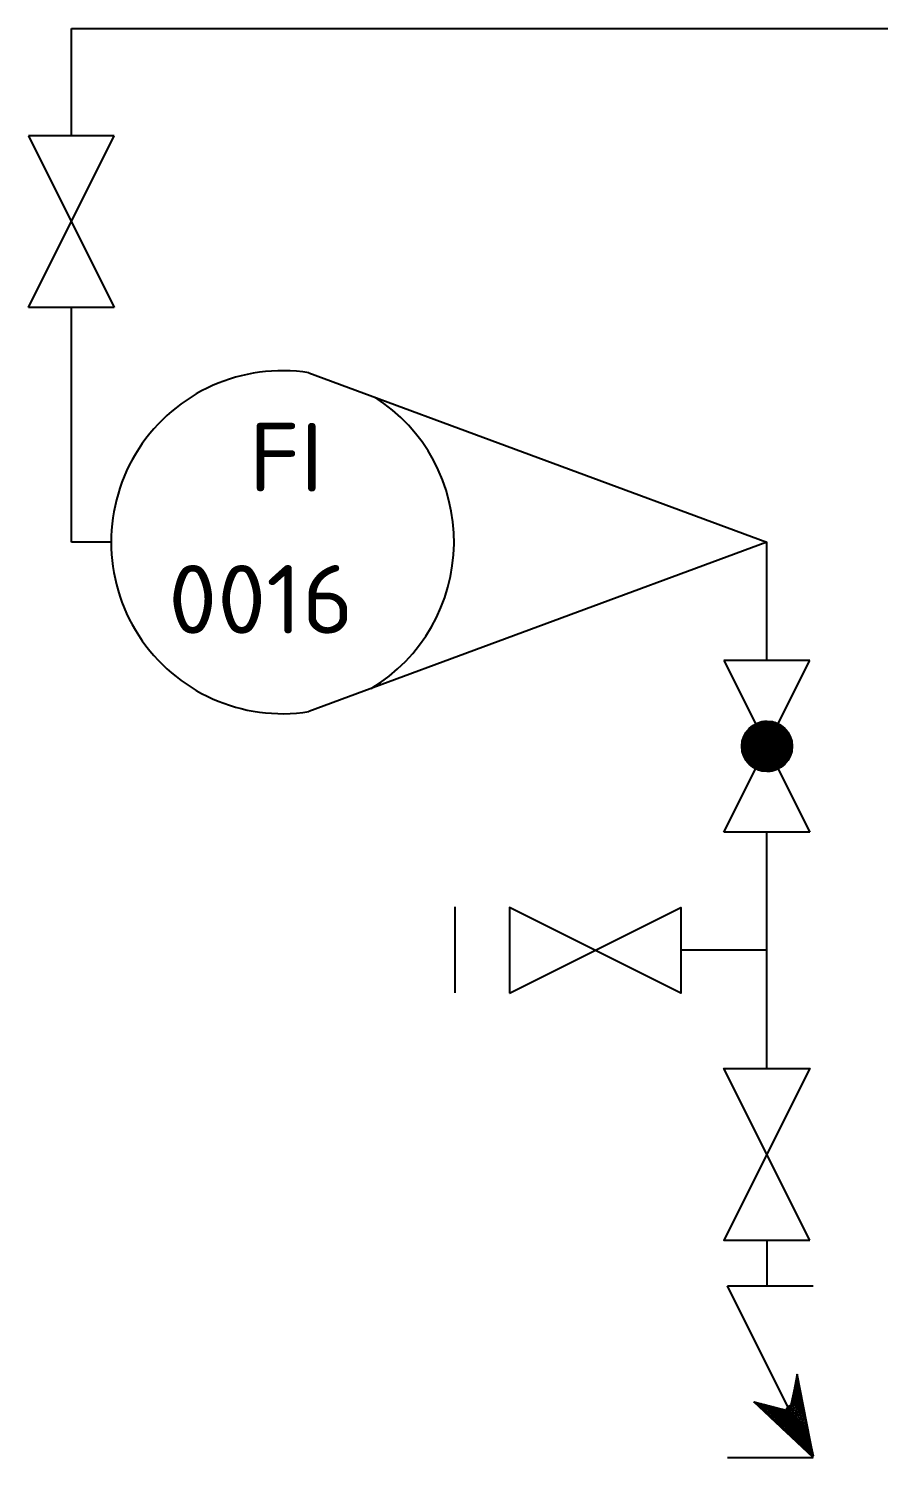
# Model space of a CAD drawing. Extents: x 270 to 589, y 86 to 206.
# Drawn here: x 392.26 to 393.995, y 111.146 to 114.062 of the extents above; entities that cross this region are included whole.
import ezdxf

# ---------------------------------------------------------------- set-up
doc = ezdxf.new("R2010")
doc.units = 0
doc.header["$MEASUREMENT"] = 0
doc.layers.get('0').update_dxf_attribs({"linetype": 'CONTINUOUS'})
doc.layers.add('IN-MAJ-PROC', color=3, linetype='CONTINUOUS')
doc.layers.add('IN-MIN-PROC', color=7, linetype='CONTINUOUS')
doc.styles.add('S1', font='SIMPLEX.shx')

msp = doc.modelspace()

# ---------------------------------------------------------------- hatches: boundary and pattern name
at = {"linetype": 'CONTINUOUS'}
h = msp.add_hatch(dxfattribs=at)
h.set_pattern_fill('ANSI31', color=2, scale=0.0014, angle=90, style=0)
h.set_pattern_definition([(135, (421.48287035, -248.9680968), (-0.00012374368671, -0.00012374368671), [])])
edge = h.paths.add_edge_path()
edge.add_arc((393.7678, 112.5973), 0.0516, 0, 360)

# ---------------------------------------------------------------- linework, layer by layer
at = {"color": 5, "linetype": 'CONTINUOUS'}
for p, q in [((392.3479, 114.0621), (408.3524, 114.0621)), ((392.4289, 113.0139), (392.3479, 113.0139)), ((393.7674, 111.5896), (393.7674, 111.496))]:
    msp.add_line(p, q, dxfattribs=at)
at = {"color": 2}
for p, q in [((392.2604, 113.843), (392.4354, 113.493)), ((392.2604, 113.493), (392.4354, 113.843)), ((392.4354, 113.843), (392.2604, 113.843)), ((392.4354, 113.493), (392.2604, 113.493)), ((393.6799, 112.7724), (393.8549, 112.4224)), ((393.6799, 112.4224), (393.8549, 112.7724)), ((393.8549, 112.7724), (393.6799, 112.7724)), ((393.8549, 112.4224), (393.6799, 112.4224)), ((393.6869, 111.496), (393.8619, 111.496)), ((393.8619, 111.146), (393.6869, 111.496)), ((393.6869, 111.146), (393.8619, 111.146))]:
    msp.add_line(p, q, dxfattribs=at)
at = {"color": 2, "linetype": 'CONTINUOUS'}
for p, q in [((393.1305, 112.2696), (393.1305, 112.0942)), ((393.8296, 111.3158), (393.8187, 111.2579)), ((393.8276, 111.3054), (393.8295, 111.3073)), ((393.8326, 111.3004), (393.8276, 111.3054)), ((393.832, 111.3035), (393.828, 111.3075)), ((393.8282, 111.3085), (393.8306, 111.3108)), ((393.8314, 111.3066), (393.8284, 111.3096)), ((393.8308, 111.3097), (393.8288, 111.3116)), ((393.8289, 111.3116), (393.8301, 111.3129)), ((393.8302, 111.3127), (393.8292, 111.3137)), ((393.8622, 111.1493), (393.8296, 111.3158)), ((393.8301, 111.3054), (393.8314, 111.3067)), ((393.8146, 111.2405), (393.8278, 111.3031)), ((393.841, 111.2573), (393.8222, 111.2762)), ((393.8225, 111.278), (393.8233, 111.2788)), ((393.8404, 111.2604), (393.8225, 111.2783)), ((393.8227, 111.2732), (393.8258, 111.2763)), ((393.8398, 111.2635), (393.8229, 111.2804)), ((393.8231, 111.281), (393.8245, 111.2825)), ((393.8392, 111.2666), (393.8233, 111.2825)), ((393.8236, 111.2841), (393.8258, 111.2862)), ((393.8386, 111.2697), (393.8237, 111.2845)), ((393.8239, 111.2769), (393.827, 111.28)), ((393.838, 111.2727), (393.8241, 111.2866)), ((393.8242, 111.2871), (393.827, 111.2899)), ((393.8374, 111.2758), (393.8245, 111.2887)), ((393.8368, 111.2789), (393.8249, 111.2908)), ((393.8251, 111.2905), (393.8282, 111.2936)), ((393.8251, 111.2806), (393.8282, 111.2837)), ((393.8362, 111.282), (393.8253, 111.2929)), ((393.8356, 111.285), (393.8257, 111.295)), ((393.835, 111.2881), (393.8261, 111.2971)), ((393.8264, 111.2943), (393.8295, 111.2974)), ((393.8264, 111.2844), (393.8295, 111.2875)), ((393.8264, 111.2745), (393.8295, 111.2776)), ((393.8265, 111.2993), (393.827, 111.2998)), ((393.8344, 111.2912), (393.8265, 111.2991)), ((393.8338, 111.2943), (393.8268, 111.3012)), ((393.8271, 111.3024), (393.8282, 111.3035)), ((393.8332, 111.2973), (393.8272, 111.3033)), ((393.8276, 111.298), (393.8307, 111.3011)), ((393.8276, 111.2881), (393.8307, 111.2912)), ((393.8276, 111.2782), (393.8307, 111.2813)), ((393.8278, 111.3031), (393.8622, 111.1493)), ((393.8289, 111.3017), (393.8318, 111.3046)), ((393.8289, 111.2918), (393.8319, 111.2949)), ((393.8289, 111.2819), (393.8319, 111.285)), ((393.8301, 111.2955), (393.833, 111.2984)), ((393.8301, 111.2856), (393.8332, 111.2887)), ((393.8301, 111.2757), (393.8332, 111.2788)), ((393.8313, 111.2992), (393.8326, 111.3005)), ((393.8313, 111.2893), (393.8342, 111.2922)), ((393.8313, 111.2794), (393.8344, 111.2825)), ((393.8326, 111.293), (393.8338, 111.2943)), ((393.8326, 111.2831), (393.8354, 111.286)), ((393.8326, 111.2732), (393.8357, 111.2763)), ((393.8338, 111.2868), (393.835, 111.288)), ((393.8338, 111.2769), (393.8366, 111.2798)), ((393.835, 111.2806), (393.8362, 111.2818)), ((393.8619, 111.146), (393.7408, 111.2597)), ((393.7408, 111.2597), (393.8146, 111.2405)), ((393.7622, 111.2396), (393.7426, 111.2592)), ((393.7429, 111.2578), (393.744, 111.2589)), ((393.7447, 111.2571), (393.7459, 111.2584)), ((393.7454, 111.2554), (393.7466, 111.2565)), ((393.803, 111.2013), (393.7459, 111.2584)), ((393.7472, 111.2547), (393.7499, 111.2573)), ((393.748, 111.253), (393.749, 111.254)), ((393.8437, 111.1631), (393.7493, 111.2575)), ((393.7497, 111.2522), (393.7527, 111.2553)), ((393.7505, 111.2506), (393.7515, 111.2516)), ((393.7509, 111.2559), (393.7518, 111.2568)), ((393.7521, 111.2497), (393.7552, 111.2528)), ((393.7531, 111.2482), (393.754, 111.2491)), ((393.7534, 111.2534), (393.7558, 111.2558)), ((393.7546, 111.2472), (393.7577, 111.2503)), ((393.7558, 111.251), (393.7589, 111.254)), ((393.8621, 111.1496), (393.756, 111.2558)), ((393.7571, 111.2547), (393.7577, 111.2553)), ((393.7571, 111.2448), (393.7602, 111.2479)), ((393.7583, 111.2485), (393.7614, 111.2516)), ((393.8615, 111.1527), (393.7593, 111.2549)), ((393.7596, 111.2522), (393.7616, 111.2543)), ((393.7608, 111.246), (393.7639, 111.2491)), ((393.762, 111.2497), (393.7651, 111.2528)), ((393.8609, 111.1558), (393.7627, 111.254)), ((393.7633, 111.2534), (393.7636, 111.2538)), ((393.7645, 111.2472), (393.7676, 111.2503)), ((393.7657, 111.251), (393.7675, 111.2527)), ((393.8603, 111.1589), (393.766, 111.2531)), ((393.767, 111.2448), (393.7701, 111.2479)), ((393.7682, 111.2485), (393.7713, 111.2516)), ((393.8597, 111.1619), (393.7694, 111.2523)), ((393.7695, 111.2522), (393.7695, 111.2522)), ((393.7707, 111.246), (393.7738, 111.2491)), ((393.7719, 111.2497), (393.7734, 111.2512)), ((393.8591, 111.165), (393.7727, 111.2514)), ((393.7744, 111.2472), (393.7774, 111.2502)), ((393.8585, 111.1681), (393.7761, 111.2505)), ((393.7769, 111.2448), (393.78, 111.2479)), ((393.7781, 111.2485), (393.7793, 111.2497)), ((393.8579, 111.1712), (393.7794, 111.2497)), ((393.7806, 111.246), (393.7832, 111.2487)), ((393.8573, 111.1742), (393.7828, 111.2488)), ((393.7843, 111.2472), (393.7852, 111.2481)), ((393.8567, 111.1773), (393.7861, 111.2479)), ((393.7868, 111.2448), (393.7891, 111.2471)), ((393.8561, 111.1804), (393.7895, 111.247)), ((393.8066, 111.2448), (393.8097, 111.2479)), ((393.8103, 111.246), (393.8134, 111.2491)), ((393.8115, 111.2497), (393.8146, 111.2528)), ((393.814, 111.2472), (393.8171, 111.2503)), ((393.8152, 111.251), (393.8183, 111.254)), ((393.8165, 111.2547), (393.8196, 111.2578)), ((393.8165, 111.2448), (393.8196, 111.2479)), ((393.8177, 111.2485), (393.8208, 111.2516)), ((393.8458, 111.2327), (393.819, 111.2595)), ((393.819, 111.2522), (393.822, 111.2553)), ((393.8191, 111.2597), (393.8208, 111.2615)), ((393.8452, 111.2358), (393.8194, 111.2616)), ((393.8196, 111.2628), (393.822, 111.2652)), ((393.8446, 111.2389), (393.8198, 111.2637)), ((393.8202, 111.2658), (393.8233, 111.2689)), ((393.844, 111.242), (393.8202, 111.2658)), ((393.8202, 111.2559), (393.8233, 111.259)), ((393.8202, 111.246), (393.8233, 111.2491)), ((393.8434, 111.245), (393.8206, 111.2679)), ((393.8428, 111.2481), (393.821, 111.27)), ((393.8214, 111.2695), (393.8245, 111.2726)), ((393.8422, 111.2512), (393.8214, 111.272)), ((393.8214, 111.2596), (393.8245, 111.2627)), ((393.8214, 111.2497), (393.8245, 111.2528)), ((393.8416, 111.2543), (393.8218, 111.2741)), ((393.8219, 111.2749), (393.822, 111.2751)), ((393.8227, 111.2633), (393.8258, 111.2664)), ((393.8227, 111.2534), (393.8258, 111.2565)), ((393.8239, 111.267), (393.827, 111.2701)), ((393.8239, 111.2571), (393.827, 111.2602)), ((393.8239, 111.2472), (393.827, 111.2503)), ((393.8251, 111.2707), (393.8282, 111.2738)), ((393.8251, 111.2609), (393.8282, 111.2639)), ((393.8251, 111.251), (393.8282, 111.254)), ((393.8264, 111.2646), (393.8295, 111.2677)), ((393.8264, 111.2547), (393.8295, 111.2578)), ((393.8264, 111.2448), (393.8295, 111.2479)), ((393.8276, 111.2683), (393.8307, 111.2714)), ((393.8276, 111.2584), (393.8307, 111.2615)), ((393.8276, 111.2485), (393.8307, 111.2516)), ((393.8289, 111.272), (393.8319, 111.2751)), ((393.8289, 111.2621), (393.8319, 111.2652)), ((393.8289, 111.2522), (393.8319, 111.2553)), ((393.8301, 111.2658), (393.8332, 111.2689)), ((393.8301, 111.2559), (393.8332, 111.259)), ((393.8301, 111.246), (393.8332, 111.2491)), ((393.8313, 111.2695), (393.8344, 111.2726)), ((393.8313, 111.2596), (393.8344, 111.2627)), ((393.8313, 111.2497), (393.8344, 111.2528)), ((393.8326, 111.2633), (393.8357, 111.2664)), ((393.8326, 111.2534), (393.8357, 111.2565)), ((393.8338, 111.267), (393.8369, 111.2701)), ((393.8338, 111.2571), (393.8369, 111.2602)), ((393.8338, 111.2472), (393.8369, 111.2503)), ((393.835, 111.2707), (393.8378, 111.2736)), ((393.835, 111.2609), (393.8381, 111.2639)), ((393.835, 111.251), (393.8381, 111.254)), ((393.8363, 111.2745), (393.8374, 111.2756)), ((393.8363, 111.2646), (393.8391, 111.2673)), ((393.8363, 111.2547), (393.8394, 111.2578)), ((393.8363, 111.2448), (393.8394, 111.2479)), ((393.8375, 111.2683), (393.8387, 111.2694)), ((393.8375, 111.2584), (393.8403, 111.2611)), ((393.8375, 111.2485), (393.8406, 111.2516)), ((393.8388, 111.2621), (393.8399, 111.2632)), ((393.8388, 111.2522), (393.8415, 111.2549)), ((393.84, 111.2559), (393.8411, 111.257)), ((393.84, 111.246), (393.8427, 111.2487)), ((393.8412, 111.2497), (393.8423, 111.2508)), ((393.7556, 111.2458), (393.7565, 111.2466)), ((393.7582, 111.2434), (393.7589, 111.2441)), ((393.7596, 111.2423), (393.7626, 111.2454)), ((393.7607, 111.241), (393.7614, 111.2417)), ((393.762, 111.2398), (393.7651, 111.2429)), ((393.7633, 111.2435), (393.7664, 111.2466)), ((393.7633, 111.2386), (393.7639, 111.2392)), ((393.7646, 111.2374), (393.7676, 111.2404)), ((393.7657, 111.2411), (393.7688, 111.2441)), ((393.7659, 111.2362), (393.7664, 111.2367)), ((393.7671, 111.235), (393.7701, 111.238)), ((393.7682, 111.2386), (393.7713, 111.2417)), ((393.7684, 111.2338), (393.7688, 111.2342)), ((393.7695, 111.2423), (393.7725, 111.2454)), ((393.7697, 111.2326), (393.7725, 111.2355)), ((393.7707, 111.2361), (393.7738, 111.2392)), ((393.771, 111.2314), (393.7713, 111.2318)), ((393.7719, 111.2398), (393.775, 111.2429)), ((393.7722, 111.2302), (393.775, 111.233)), ((393.7732, 111.2435), (393.7763, 111.2466)), ((393.7732, 111.2336), (393.7763, 111.2367)), ((393.7735, 111.229), (393.7738, 111.2293)), ((393.7744, 111.2373), (393.7775, 111.2404)), ((393.7748, 111.2278), (393.7775, 111.2305)), ((393.7756, 111.2411), (393.7787, 111.2441)), ((393.7756, 111.2312), (393.7787, 111.2342)), ((393.7761, 111.2266), (393.7763, 111.2268)), ((393.7769, 111.2349), (393.78, 111.238)), ((393.7773, 111.2254), (393.78, 111.2281)), ((393.7781, 111.2386), (393.7812, 111.2417)), ((393.7781, 111.2287), (393.7812, 111.2318)), ((393.7786, 111.2242), (393.7787, 111.2243)), ((393.7794, 111.2423), (393.7824, 111.2454)), ((393.7794, 111.2324), (393.7824, 111.2355)), ((393.7799, 111.223), (393.7824, 111.2256)), ((393.7806, 111.2361), (393.7837, 111.2392)), ((393.7806, 111.2262), (393.7837, 111.2293)), ((393.7812, 111.2218), (393.7812, 111.2219)), ((393.7818, 111.2398), (393.7849, 111.2429)), ((393.7818, 111.2299), (393.7849, 111.233)), ((393.7824, 111.2206), (393.7849, 111.2231)), ((393.7831, 111.2435), (393.7862, 111.2466)), ((393.7831, 111.2336), (393.7862, 111.2367)), ((393.7831, 111.2237), (393.7862, 111.2268)), ((393.7843, 111.2373), (393.7874, 111.2404)), ((393.7843, 111.2274), (393.7874, 111.2305)), ((393.785, 111.2182), (393.7874, 111.2206)), ((393.7855, 111.2411), (393.7886, 111.2441)), ((393.7855, 111.2312), (393.7886, 111.2342)), ((393.7855, 111.2213), (393.7886, 111.2243)), ((393.7868, 111.2349), (393.7899, 111.238)), ((393.7868, 111.225), (393.7899, 111.2281)), ((393.7875, 111.2158), (393.7899, 111.2182)), ((393.788, 111.2386), (393.7911, 111.2417)), ((393.788, 111.2287), (393.7911, 111.2318)), ((393.788, 111.2188), (393.7911, 111.2219)), ((393.7893, 111.2423), (393.7923, 111.2454)), ((393.7893, 111.2324), (393.7923, 111.2355)), ((393.7893, 111.2225), (393.7923, 111.2256)), ((393.7905, 111.246), (393.7911, 111.2466)), ((393.7905, 111.2361), (393.7936, 111.2392)), ((393.7905, 111.2262), (393.7936, 111.2293)), ((393.7905, 111.2163), (393.7936, 111.2194)), ((393.7917, 111.2398), (393.7948, 111.2429)), ((393.7917, 111.2299), (393.7948, 111.233)), ((393.7917, 111.22), (393.7948, 111.2231)), ((393.8555, 111.1835), (393.7928, 111.2462)), ((393.793, 111.2435), (393.795, 111.2456)), ((393.793, 111.2336), (393.7961, 111.2367)), ((393.793, 111.2237), (393.7961, 111.2268)), ((393.7942, 111.2373), (393.7973, 111.2404)), ((393.7942, 111.2274), (393.7973, 111.2305)), ((393.7942, 111.2175), (393.7973, 111.2206)), ((393.7954, 111.2411), (393.7985, 111.2441)), ((393.7954, 111.2312), (393.7985, 111.2342)), ((393.7954, 111.2213), (393.7985, 111.2243)), ((393.8549, 111.1866), (393.7961, 111.2453)), ((393.7967, 111.2448), (393.797, 111.2451)), ((393.7967, 111.2349), (393.7998, 111.238)), ((393.7967, 111.225), (393.7998, 111.2281)), ((393.7967, 111.2151), (393.7998, 111.2182)), ((393.7979, 111.2386), (393.801, 111.2417)), ((393.7979, 111.2287), (393.801, 111.2318)), ((393.7979, 111.2188), (393.801, 111.2219)), ((393.7992, 111.2423), (393.8009, 111.2441)), ((393.7992, 111.2324), (393.8022, 111.2355)), ((393.7992, 111.2225), (393.8022, 111.2256)), ((393.8543, 111.1896), (393.7995, 111.2444)), ((393.8004, 111.2361), (393.8035, 111.2392)), ((393.8004, 111.2262), (393.8035, 111.2293)), ((393.8004, 111.2163), (393.8035, 111.2194)), ((393.8016, 111.2398), (393.8047, 111.2429)), ((393.8016, 111.2299), (393.8047, 111.233)), ((393.8016, 111.22), (393.8047, 111.2231)), ((393.8537, 111.1927), (393.8028, 111.2436)), ((393.8029, 111.2435), (393.8029, 111.2435)), ((393.8029, 111.2336), (393.806, 111.2367)), ((393.8029, 111.2237), (393.806, 111.2268)), ((393.8041, 111.2373), (393.8072, 111.2404)), ((393.8041, 111.2274), (393.8072, 111.2305)), ((393.8041, 111.2175), (393.8072, 111.2206)), ((393.8053, 111.2411), (393.8084, 111.2441)), ((393.8053, 111.2312), (393.8084, 111.2342)), ((393.8053, 111.2213), (393.8084, 111.2243)), ((393.8531, 111.1958), (393.8062, 111.2427)), ((393.8066, 111.2349), (393.8097, 111.238)), ((393.8066, 111.225), (393.8097, 111.2281)), ((393.8066, 111.2151), (393.8097, 111.2182)), ((393.8078, 111.2386), (393.8109, 111.2417)), ((393.8078, 111.2287), (393.8109, 111.2318)), ((393.8078, 111.2188), (393.8109, 111.2219)), ((393.8091, 111.2423), (393.8121, 111.2454)), ((393.8091, 111.2324), (393.8121, 111.2355)), ((393.8091, 111.2225), (393.8121, 111.2256)), ((393.8525, 111.1989), (393.8095, 111.2418)), ((393.8103, 111.2361), (393.8134, 111.2392)), ((393.8103, 111.2262), (393.8134, 111.2293)), ((393.8103, 111.2163), (393.8134, 111.2194)), ((393.8115, 111.2398), (393.8146, 111.2429)), ((393.8115, 111.2299), (393.8146, 111.233)), ((393.8115, 111.22), (393.8146, 111.2231)), ((393.8128, 111.2435), (393.8159, 111.2466)), ((393.8128, 111.2336), (393.8159, 111.2367)), ((393.8128, 111.2237), (393.8159, 111.2268)), ((393.8519, 111.2019), (393.8129, 111.2409)), ((393.814, 111.2373), (393.8171, 111.2404)), ((393.814, 111.2274), (393.8171, 111.2305)), ((393.814, 111.2175), (393.8171, 111.2206)), ((393.8152, 111.2411), (393.8183, 111.2441)), ((393.8152, 111.2312), (393.8183, 111.2342)), ((393.8152, 111.2213), (393.8183, 111.2243)), ((393.8165, 111.2349), (393.8196, 111.238)), ((393.8165, 111.225), (393.8196, 111.2281)), ((393.8165, 111.2151), (393.8196, 111.2182)), ((393.8177, 111.2386), (393.8208, 111.2417)), ((393.8177, 111.2287), (393.8208, 111.2318)), ((393.8177, 111.2188), (393.8208, 111.2219)), ((393.819, 111.2423), (393.822, 111.2454)), ((393.819, 111.2324), (393.822, 111.2355)), ((393.819, 111.2225), (393.822, 111.2256)), ((393.8202, 111.2361), (393.8233, 111.2392)), ((393.8202, 111.2262), (393.8233, 111.2293)), ((393.8202, 111.2163), (393.8233, 111.2194)), ((393.8214, 111.2398), (393.8245, 111.2429)), ((393.8214, 111.2299), (393.8245, 111.233)), ((393.8214, 111.22), (393.8245, 111.2231)), ((393.8227, 111.2435), (393.8258, 111.2466)), ((393.8227, 111.2336), (393.8258, 111.2367)), ((393.8227, 111.2237), (393.8258, 111.2268)), ((393.8239, 111.2373), (393.827, 111.2404)), ((393.8239, 111.2274), (393.827, 111.2305)), ((393.8239, 111.2175), (393.827, 111.2206)), ((393.8251, 111.2411), (393.8282, 111.2441)), ((393.8251, 111.2312), (393.8282, 111.2342)), ((393.8251, 111.2213), (393.8282, 111.2243)), ((393.8264, 111.2349), (393.8295, 111.238)), ((393.8264, 111.225), (393.8295, 111.2281)), ((393.8264, 111.2151), (393.8295, 111.2182)), ((393.8276, 111.2386), (393.8307, 111.2417)), ((393.8276, 111.2287), (393.8307, 111.2318)), ((393.8276, 111.2188), (393.8307, 111.2219)), ((393.8289, 111.2423), (393.8319, 111.2454)), ((393.8289, 111.2324), (393.8319, 111.2355)), ((393.8289, 111.2225), (393.8319, 111.2256)), ((393.8301, 111.2361), (393.8332, 111.2392)), ((393.8301, 111.2262), (393.8332, 111.2293)), ((393.8301, 111.2163), (393.8332, 111.2194)), ((393.8313, 111.2398), (393.8344, 111.2429)), ((393.8313, 111.2299), (393.8344, 111.233)), ((393.8313, 111.22), (393.8344, 111.2231)), ((393.8326, 111.2435), (393.8357, 111.2466)), ((393.8326, 111.2336), (393.8357, 111.2367)), ((393.8326, 111.2237), (393.8357, 111.2268)), ((393.8338, 111.2373), (393.8369, 111.2404)), ((393.8338, 111.2274), (393.8369, 111.2305)), ((393.8338, 111.2175), (393.8369, 111.2206)), ((393.835, 111.2411), (393.8381, 111.2441)), ((393.835, 111.2312), (393.8381, 111.2342)), ((393.835, 111.2213), (393.8381, 111.2243)), ((393.8363, 111.2349), (393.8394, 111.238)), ((393.8363, 111.225), (393.8394, 111.2281)), ((393.8363, 111.2151), (393.8394, 111.2182)), ((393.8375, 111.2386), (393.8406, 111.2417)), ((393.8375, 111.2287), (393.8406, 111.2318)), ((393.8375, 111.2188), (393.8406, 111.2219)), ((393.8388, 111.2423), (393.8418, 111.2454)), ((393.8388, 111.2324), (393.8418, 111.2355)), ((393.8388, 111.2225), (393.8418, 111.2256)), ((393.84, 111.2361), (393.8431, 111.2392)), ((393.84, 111.2262), (393.8431, 111.2293)), ((393.84, 111.2163), (393.8431, 111.2194)), ((393.8412, 111.2398), (393.8439, 111.2425)), ((393.8412, 111.2299), (393.8443, 111.233)), ((393.8412, 111.22), (393.8443, 111.2231)), ((393.8425, 111.2435), (393.8435, 111.2446)), ((393.8425, 111.2336), (393.8451, 111.2363)), ((393.8425, 111.2237), (393.8456, 111.2268)), ((393.8437, 111.2373), (393.8447, 111.2384)), ((393.8437, 111.2274), (393.8464, 111.2301)), ((393.8437, 111.2175), (393.8468, 111.2206)), ((393.8449, 111.2312), (393.846, 111.2322)), ((393.8449, 111.2213), (393.8476, 111.2239)), ((393.8462, 111.225), (393.8472, 111.226)), ((393.8474, 111.2188), (393.8484, 111.2197)), ((393.7901, 111.2134), (393.7923, 111.2157)), ((393.7927, 111.211), (393.7948, 111.2132)), ((393.793, 111.2138), (393.7961, 111.2169)), ((393.7952, 111.2086), (393.7973, 111.2107)), ((393.7954, 111.2114), (393.7985, 111.2144)), ((393.7978, 111.2062), (393.7998, 111.2083)), ((393.7979, 111.2089), (393.801, 111.212)), ((393.7992, 111.2126), (393.8022, 111.2157)), ((393.8003, 111.2038), (393.8022, 111.2058)), ((393.8004, 111.2064), (393.8035, 111.2095)), ((393.8016, 111.2101), (393.8047, 111.2132)), ((393.8029, 111.2138), (393.806, 111.2169)), ((393.8029, 111.2039), (393.806, 111.207)), ((393.8029, 111.2014), (393.8047, 111.2033)), ((393.8041, 111.2076), (393.8072, 111.2107)), ((393.8053, 111.2114), (393.8084, 111.2144)), ((393.8053, 111.2015), (393.8084, 111.2045)), ((393.8054, 111.1991), (393.8072, 111.2008)), ((393.8066, 111.2052), (393.8097, 111.2083)), ((393.8078, 111.2089), (393.8109, 111.212)), ((393.8078, 111.199), (393.8109, 111.2021)), ((393.808, 111.1967), (393.8097, 111.1984)), ((393.8091, 111.2126), (393.8121, 111.2157)), ((393.8091, 111.2027), (393.8121, 111.2058)), ((393.8103, 111.2064), (393.8134, 111.2095)), ((393.8103, 111.1965), (393.8134, 111.1996)), ((393.8105, 111.1943), (393.8121, 111.1959)), ((393.8115, 111.2101), (393.8146, 111.2132)), ((393.8115, 111.2002), (393.8146, 111.2033)), ((393.8128, 111.2138), (393.8159, 111.2169)), ((393.8128, 111.2039), (393.8159, 111.207)), ((393.8128, 111.194), (393.8159, 111.1971)), ((393.8131, 111.1919), (393.8146, 111.1934)), ((393.814, 111.2076), (393.8171, 111.2107)), ((393.814, 111.1977), (393.8171, 111.2008)), ((393.8152, 111.2114), (393.8183, 111.2144)), ((393.8152, 111.2015), (393.8183, 111.2045)), ((393.8152, 111.1916), (393.8183, 111.1946)), ((393.8156, 111.1895), (393.8171, 111.1909)), ((393.8165, 111.2052), (393.8196, 111.2083)), ((393.8165, 111.1953), (393.8196, 111.1984)), ((393.8177, 111.2089), (393.8208, 111.212)), ((393.8177, 111.199), (393.8208, 111.2021)), ((393.8177, 111.1891), (393.8208, 111.1922)), ((393.819, 111.2126), (393.822, 111.2157)), ((393.819, 111.2027), (393.822, 111.2058)), ((393.819, 111.1928), (393.822, 111.1959)), ((393.8202, 111.2064), (393.8233, 111.2095)), ((393.8202, 111.1965), (393.8233, 111.1996)), ((393.8202, 111.1866), (393.8233, 111.1897)), ((393.8214, 111.2101), (393.8245, 111.2132)), ((393.8214, 111.2002), (393.8245, 111.2033)), ((393.8214, 111.1903), (393.8245, 111.1934)), ((393.8227, 111.2138), (393.8258, 111.2169)), ((393.8227, 111.2039), (393.8258, 111.207)), ((393.8227, 111.194), (393.8258, 111.1971)), ((393.8239, 111.2076), (393.827, 111.2107)), ((393.8239, 111.1977), (393.827, 111.2008)), ((393.8239, 111.1878), (393.827, 111.1909)), ((393.8251, 111.2114), (393.8282, 111.2144)), ((393.8251, 111.2015), (393.8282, 111.2045)), ((393.8251, 111.1916), (393.8282, 111.1946)), ((393.8264, 111.2052), (393.8295, 111.2083)), ((393.8264, 111.1953), (393.8295, 111.1984)), ((393.8276, 111.2089), (393.8307, 111.212)), ((393.8276, 111.199), (393.8307, 111.2021)), ((393.8276, 111.1891), (393.8307, 111.1922)), ((393.8289, 111.2126), (393.8319, 111.2157)), ((393.8289, 111.2027), (393.8319, 111.2058)), ((393.8289, 111.1928), (393.8319, 111.1959)), ((393.8301, 111.2064), (393.8332, 111.2095)), ((393.8301, 111.1965), (393.8332, 111.1996)), ((393.8301, 111.1866), (393.8332, 111.1897)), ((393.8313, 111.2101), (393.8344, 111.2132)), ((393.8313, 111.2002), (393.8344, 111.2033)), ((393.8313, 111.1903), (393.8344, 111.1934)), ((393.8326, 111.2138), (393.8357, 111.2169)), ((393.8326, 111.2039), (393.8357, 111.207)), ((393.8326, 111.194), (393.8357, 111.1971)), ((393.8338, 111.2076), (393.8369, 111.2107)), ((393.8338, 111.1977), (393.8369, 111.2008)), ((393.8338, 111.1878), (393.8369, 111.1909)), ((393.835, 111.2114), (393.8381, 111.2144)), ((393.835, 111.2015), (393.8381, 111.2045)), ((393.835, 111.1916), (393.8381, 111.1946)), ((393.8363, 111.2052), (393.8394, 111.2083)), ((393.8363, 111.1953), (393.8394, 111.1984)), ((393.8375, 111.2089), (393.8406, 111.212)), ((393.8375, 111.199), (393.8406, 111.2021)), ((393.8375, 111.1891), (393.8406, 111.1922)), ((393.8388, 111.2126), (393.8418, 111.2157)), ((393.8388, 111.2027), (393.8418, 111.2058)), ((393.8388, 111.1928), (393.8418, 111.1959)), ((393.84, 111.2064), (393.8431, 111.2095)), ((393.84, 111.1965), (393.8431, 111.1996)), ((393.84, 111.1866), (393.8431, 111.1897)), ((393.8412, 111.2101), (393.8443, 111.2132)), ((393.8412, 111.2002), (393.8443, 111.2033)), ((393.8412, 111.1903), (393.8443, 111.1934)), ((393.8425, 111.2138), (393.8456, 111.2169)), ((393.8425, 111.2039), (393.8456, 111.207)), ((393.8425, 111.194), (393.8456, 111.1971)), ((393.8437, 111.2076), (393.8468, 111.2107)), ((393.8437, 111.1977), (393.8468, 111.2008)), ((393.8437, 111.1878), (393.8468, 111.1909)), ((393.8449, 111.2114), (393.848, 111.2144)), ((393.8449, 111.2015), (393.848, 111.2045)), ((393.8449, 111.1916), (393.848, 111.1946)), ((393.8462, 111.2151), (393.8488, 111.2177)), ((393.8462, 111.2052), (393.8493, 111.2083)), ((393.8462, 111.1953), (393.8493, 111.1984)), ((393.8474, 111.2089), (393.85, 111.2115)), ((393.8474, 111.199), (393.8505, 111.2021)), ((393.8474, 111.1891), (393.8505, 111.1922)), ((393.8487, 111.2126), (393.8496, 111.2135)), ((393.8487, 111.2027), (393.8512, 111.2053)), ((393.8487, 111.1928), (393.8517, 111.1959)), ((393.8499, 111.2064), (393.8508, 111.2073)), ((393.8499, 111.1965), (393.8524, 111.1991)), ((393.8499, 111.1866), (393.853, 111.1897)), ((393.8511, 111.2002), (393.852, 111.2011)), ((393.8511, 111.1903), (393.8537, 111.1928)), ((393.8524, 111.194), (393.8532, 111.1949)), ((393.8536, 111.1878), (393.8545, 111.1887)), ((393.8182, 111.1871), (393.8196, 111.1885)), ((393.8207, 111.1847), (393.822, 111.186)), ((393.8227, 111.1841), (393.8258, 111.1872)), ((393.8233, 111.1823), (393.8245, 111.1835)), ((393.8251, 111.1817), (393.8282, 111.1847)), ((393.8258, 111.1799), (393.827, 111.181)), ((393.8264, 111.1854), (393.8295, 111.1885)), ((393.8276, 111.1792), (393.8307, 111.1823)), ((393.8284, 111.1775), (393.8295, 111.1786)), ((393.8289, 111.1829), (393.8319, 111.186)), ((393.8301, 111.1767), (393.8332, 111.1798)), ((393.8309, 111.1751), (393.8319, 111.1761)), ((393.8313, 111.1804), (393.8344, 111.1835)), ((393.8326, 111.1841), (393.8357, 111.1872)), ((393.8326, 111.1742), (393.8357, 111.1773)), ((393.8335, 111.1727), (393.8344, 111.1736)), ((393.8338, 111.1779), (393.8369, 111.181)), ((393.835, 111.1817), (393.8381, 111.1847)), ((393.835, 111.1718), (393.8381, 111.1748)), ((393.836, 111.1703), (393.8369, 111.1711)), ((393.8363, 111.1854), (393.8394, 111.1885)), ((393.8363, 111.1755), (393.8394, 111.1786)), ((393.8375, 111.1792), (393.8406, 111.1823)), ((393.8375, 111.1693), (393.8406, 111.1724)), ((393.8386, 111.1679), (393.8394, 111.1687)), ((393.8388, 111.1829), (393.8418, 111.186)), ((393.8388, 111.173), (393.8418, 111.1761)), ((393.84, 111.1767), (393.8431, 111.1798)), ((393.84, 111.1668), (393.8431, 111.1699)), ((393.8411, 111.1655), (393.8418, 111.1662)), ((393.8412, 111.1804), (393.8443, 111.1835)), ((393.8412, 111.1705), (393.8443, 111.1736)), ((393.8425, 111.1841), (393.8456, 111.1872)), ((393.8425, 111.1742), (393.8456, 111.1773)), ((393.8425, 111.1643), (393.8456, 111.1674)), ((393.8437, 111.1779), (393.8468, 111.181)), ((393.8437, 111.168), (393.8468, 111.1711)), ((393.8437, 111.1631), (393.8443, 111.1637)), ((393.8449, 111.1817), (393.848, 111.1847)), ((393.8449, 111.1718), (393.848, 111.1748)), ((393.845, 111.1619), (393.848, 111.1649)), ((393.8462, 111.1854), (393.8493, 111.1885)), ((393.8462, 111.1755), (393.8493, 111.1786)), ((393.8462, 111.1656), (393.8493, 111.1687)), ((393.8463, 111.1607), (393.8468, 111.1612)), ((393.8474, 111.1792), (393.8505, 111.1823)), ((393.8474, 111.1693), (393.8505, 111.1724)), ((393.8475, 111.1595), (393.8505, 111.1625)), ((393.8487, 111.1829), (393.8517, 111.186)), ((393.8487, 111.173), (393.8517, 111.1761)), ((393.8487, 111.1631), (393.8517, 111.1662)), ((393.8499, 111.1767), (393.853, 111.1798)), ((393.8499, 111.1668), (393.853, 111.1699)), ((393.8501, 111.1571), (393.853, 111.16)), ((393.8511, 111.1804), (393.8542, 111.1835)), ((393.8511, 111.1705), (393.8542, 111.1736)), ((393.8511, 111.1606), (393.8542, 111.1637)), ((393.8524, 111.1841), (393.8549, 111.1866)), ((393.8524, 111.1742), (393.8555, 111.1773)), ((393.8524, 111.1643), (393.8555, 111.1674)), ((393.8536, 111.1779), (393.8561, 111.1804)), ((393.8536, 111.168), (393.8567, 111.1711)), ((393.8536, 111.1581), (393.8567, 111.1612)), ((393.8548, 111.1817), (393.8557, 111.1825)), ((393.8548, 111.1718), (393.8573, 111.1742)), ((393.8548, 111.1619), (393.8579, 111.1649)), ((393.8561, 111.1755), (393.8569, 111.1763)), ((393.8561, 111.1656), (393.8585, 111.168)), ((393.8573, 111.1693), (393.8581, 111.1701)), ((393.8573, 111.1594), (393.8597, 111.1618)), ((393.8585, 111.1631), (393.8593, 111.1639)), ((393.8488, 111.1583), (393.8493, 111.1588)), ((393.8514, 111.1559), (393.8517, 111.1563)), ((393.8526, 111.1547), (393.8555, 111.1575)), ((393.8539, 111.1535), (393.8542, 111.1538)), ((393.8552, 111.1523), (393.8579, 111.155)), ((393.8561, 111.1557), (393.8592, 111.1588)), ((393.8565, 111.1511), (393.8567, 111.1513)), ((393.8577, 111.1499), (393.8604, 111.1526)), ((393.8585, 111.1532), (393.8609, 111.1556)), ((393.859, 111.1487), (393.8592, 111.1489)), ((393.8598, 111.1569), (393.8605, 111.1577)), ((393.8603, 111.1475), (393.8622, 111.1494)), ((393.861, 111.1507), (393.8618, 111.1515))]:
    msp.add_line(p, q, dxfattribs=at)
at = {"color": 2}
for points in [[(393.2419, 112.0935), (393.5919, 112.2685), (393.5919, 112.0935), (393.2419, 112.2685)], [(393.8549, 111.5896), (393.6799, 111.9396), (393.8549, 111.9396), (393.6799, 111.5896)]]:
    msp.add_lwpolyline(points, close=True, dxfattribs=at)
at = {"color": 2, "linetype": 'CONTINUOUS'}
msp.add_circle((393.7678, 112.5973), 0.0516, dxfattribs=at)
for centre, radius, start, end in [((392.7789, 113.0139), 0.35, 81.1529, 278.8471), ((392.7788, 113.0148), 0.3501, 301.1189, 57.4379)]:
    msp.add_arc(centre, radius, start, end)
at = {"layer": 'IN-MAJ-PROC', "color": 5, "linetype": 'CONTINUOUS'}
msp.add_line((393.7674, 112.181), (393.5919, 112.181), dxfattribs=at)
at = {"layer": 'IN-MIN-PROC', "color": 5}
for p, q in [((392.3479, 113.843), (392.3479, 114.0621)), ((392.3479, 113.0139), (392.3479, 113.493)), ((393.7674, 112.7724), (393.7674, 113.0139)), ((393.7674, 111.9396), (393.7674, 112.4224))]:
    msp.add_line(p, q, dxfattribs=at)
at = {"layer": 'IN-MIN-PROC', "color": 7}
for p, q in [((392.8327, 113.3597), (393.7674, 113.0139)), ((393.7674, 113.0139), (392.8327, 112.668))]:
    msp.add_line(p, q, dxfattribs=at)

# ---------------------------------------------------------------- texts
at = {"color": 7, "linetype": 'CONTINUOUS', "style": 'S1'}
for s, p in [('FI', (392.7104, 113.1173)), ('0016', (392.5456, 112.8273))]:
    msp.add_text(s, height=0.14, dxfattribs=at).set_placement(p)

doc.saveas('drawing.dxf')
